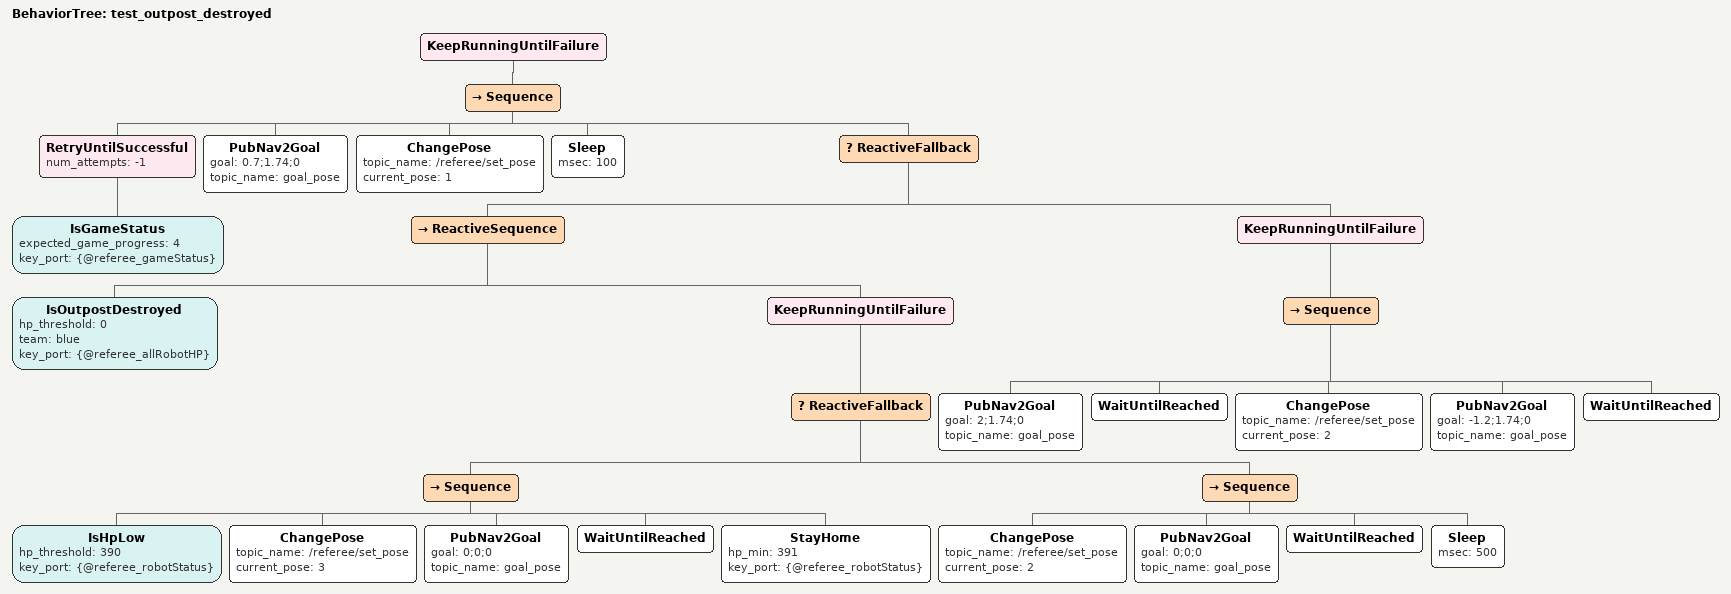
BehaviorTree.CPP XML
<?xml version="1.0" encoding="UTF-8"?>
<root BTCPP_format="4">
  <BehaviorTree ID="test_outpost_destroyed">
    <KeepRunningUntilFailure>
      <Sequence>
        <RetryUntilSuccessful num_attempts="-1">
          <IsGameStatus expected_game_progress="4"
                        key_port="{@referee_gameStatus}"/>
        </RetryUntilSuccessful>
        <PubNav2Goal goal="0.7;1.74;0"
                     topic_name="goal_pose"/>
        <ChangePose topic_name="/referee/set_pose"
                    current_pose="1"/>
        <Sleep msec="100"/>
        <ReactiveFallback>
          <!-- 分支1: 前哨站被摧毁 — 驻守防御点，血低回血再回来 -->
          <ReactiveSequence>
            <IsOutpostDestroyed hp_threshold="0"
                                team="blue"
                                key_port="{@referee_allRobotHP}"/>
            <KeepRunningUntilFailure>
              <ReactiveFallback>
                <!-- 血量低: 回家补血，补满后 Sequence 返回 SUCCESS，KeepRunning 重启 -->
                <Sequence>
                  <IsHpLow hp_threshold="390"
                           key_port="{@referee_robotStatus}"/>
                  <ChangePose topic_name="/referee/set_pose"
                              current_pose="3"/>
                  <PubNav2Goal goal="0;0;0"
                               topic_name="goal_pose"/>
                  <WaitUntilReached/>
                  <StayHome hp_min="391"
                            key_port="{@referee_robotStatus}"/>
                </Sequence>
                <!-- 血量正常: 前往/驻守防御点 -->
                <Sequence>
                  <ChangePose topic_name="/referee/set_pose"
                              current_pose="2"/>
                  <PubNav2Goal goal="0;0;0"
                               topic_name="goal_pose"/>
                  <WaitUntilReached/>
                  <Sleep msec="500"/>
                </Sequence>
              </ReactiveFallback>
            </KeepRunningUntilFailure>
          </ReactiveSequence>
          <!-- 分支2: 前哨站存活 — 正常巡逻 -->
          <KeepRunningUntilFailure>
            <Sequence>
              <PubNav2Goal goal="2;1.74;0"
                           topic_name="goal_pose"/>
              <WaitUntilReached/>
              <ChangePose topic_name="/referee/set_pose"
                          current_pose="2"/>
              <PubNav2Goal goal="-1.2;1.74;0"
                           topic_name="goal_pose"/>
              <WaitUntilReached/>
            </Sequence>
          </KeepRunningUntilFailure>
        </ReactiveFallback>
      </Sequence>
    </KeepRunningUntilFailure>
  </BehaviorTree>

</root>
